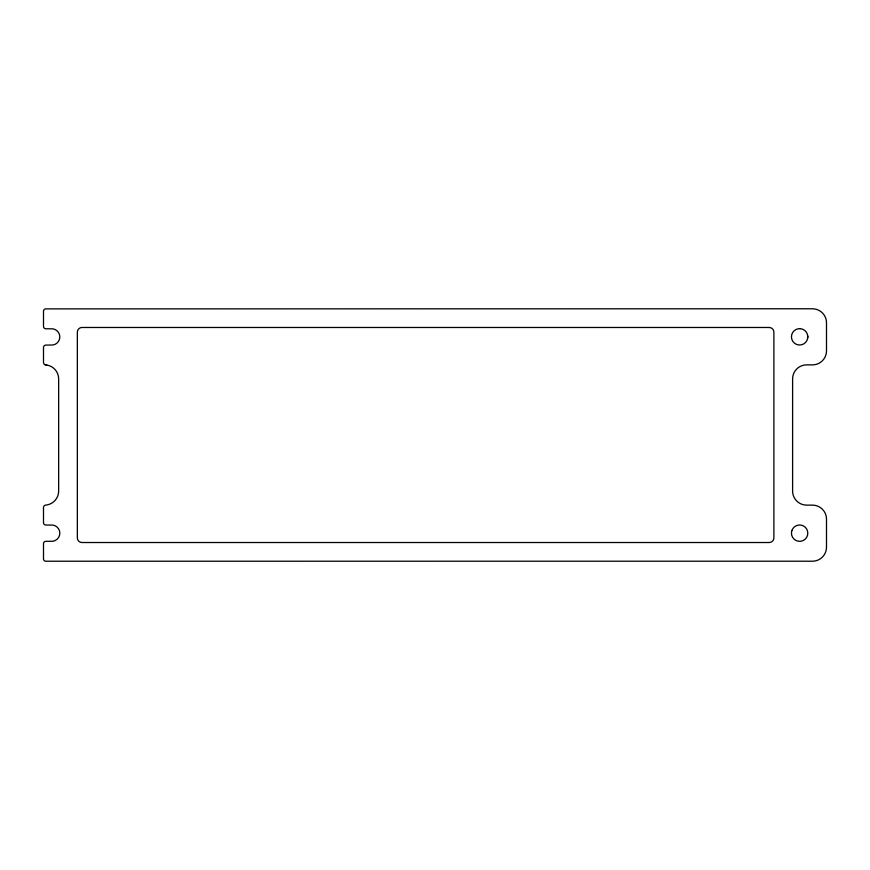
<?xml version="1.0" encoding="UTF-8"?>
<svg xmlns="http://www.w3.org/2000/svg" width="870" height="870" viewBox="0 0 870 870"><rect width="100%" height="100%" fill="white"/><g stroke="black" fill="none" stroke-linecap="round" stroke-linejoin="round"><path stroke-width="1.3" d="M46.817 365.052L44.185 364.291L43.5 362.638L43.5 347.424A2.338 2.338 0 0 1 45.838 345.085L52.874 345.009A8.178 8.178 0 0 0 52.874 328.838L45.838 328.773A2.338 2.338 0 0 1 43.5 326.435L43.5 311.221A2.338 2.338 0 0 1 45.729 308.883L812.471 308.774A14.029 14.029 0 0 1 826.5 322.803L826.5 350.849A14.029 14.029 0 0 1 812.471 364.878L806.631 364.878A14.029 14.029 0 0 0 792.603 378.896L792.603 491.093A14.029 14.029 0 0 0 806.631 505.122L812.471 505.122A14.029 14.029 0 0 1 826.5 519.14L826.5 547.197A14.029 14.029 0 0 1 812.471 561.215L45.838 561.226A2.338 2.338 0 0 1 43.5 558.888L43.5 543.663A2.338 2.338 0 0 1 45.838 541.325L52.874 541.26A8.178 8.178 0 0 0 52.874 525.088L45.838 525.012A2.338 2.338 0 0 1 43.5 522.674L43.5 507.46A2.338 2.338 0 0 1 45.729 505.122L46.817 504.948A14.029 14.029 0 0 0 58.649 491.104L58.649 378.907A14.029 14.029 0 0 0 46.817 365.052L44.946 364.802M807.762 336.005L807.762 337.658M791.82 530.722L791.482 532.342A8.178 8.178 0 0 0 799.204 541.336L800.857 541.26A8.178 8.178 0 0 0 807.806 533.169A8.178 8.178 0 0 0 800.857 525.078A8.178 8.178 0 0 0 791.82 530.722M800.03 328.653L798.377 328.74A8.178 8.178 0 0 0 792.907 341.497A8.178 8.178 0 0 0 806.773 340.801A8.178 8.178 0 0 0 800.03 328.653M769.221 327.479L82.03 327.479A4.676 4.676 0 0 0 77.354 332.155L77.354 537.845A4.676 4.676 0 0 0 82.03 542.521L769.221 542.521A4.676 4.676 0 0 0 773.887 537.845L773.887 332.155A4.676 4.676 0 0 0 769.221 327.479"/></g></svg>
